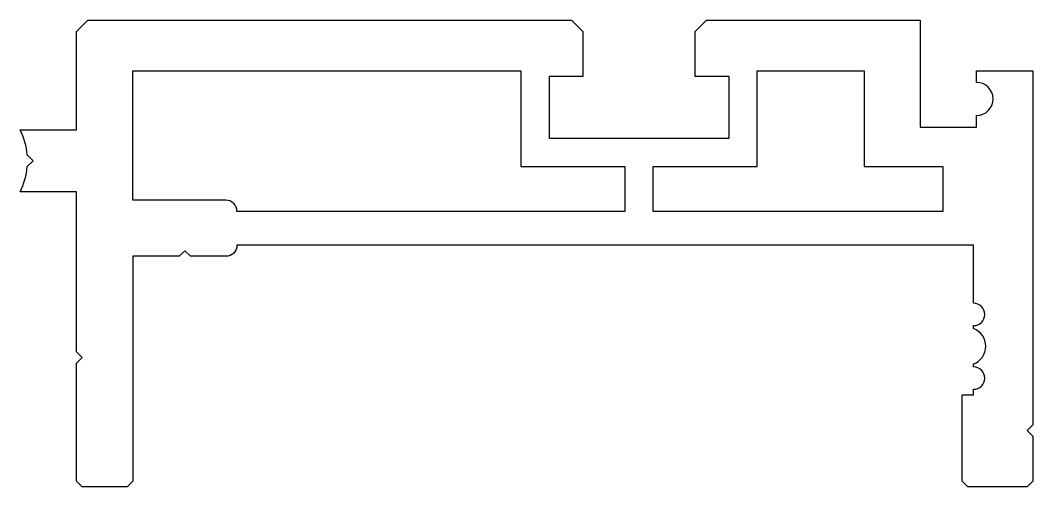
# Model space of a CAD drawing. Extents: x 459 to 639, y 171 to 254.
import ezdxf

# ---------------------------------------------------------------- set-up
doc = ezdxf.new("R2010")
doc.units = 0
doc.header["$LTSCALE"] = 15
doc.layers.get('0').update_dxf_attribs({"linetype": 'CONTINUOUS'})

msp = doc.modelspace()

# ---------------------------------------------------------------- linework, layer by layer
for points in [[(468.61, 192.54), (469.61, 193.54), (468.61, 194.54), (468.61, 223.04), (458.61, 223.04, 0.093272), (459.84, 227.5), (460.88, 228.54), (459.84, 229.59, 0.093272), (458.61, 234.04), (468.61, 234.04), (468.61, 251.54), (470.61, 253.54), (556.61, 253.54), (558.61, 251.54), (558.61, 243.54), (552.61, 243.54), (552.61, 232.54), (584.61, 232.54), (584.61, 243.54), (578.61, 243.54), (578.61, 251.54), (580.61, 253.54), (618.61, 253.54), (618.61, 234.54), (628.61, 234.54), (628.61, 236.59, 1), (628.61, 242.49), (628.61, 244.54), (638.61, 244.54), (638.61, 181.54), (637.61, 180.54), (638.61, 179.54), (638.61, 171.54), (637.61, 170.54), (628.61, 170.54), (627.07, 170.54), (626.07, 171.54), (626.07, 186.88), (628.07, 186.88), (628.07, 187.88, 1), (628.07, 191.88), (628.07, 192.4, 0.700268), (628.07, 198.68), (628.07, 199.21, 1), (628.07, 203.21), (628.07, 204.23), (628.07, 213.54), (622.61, 213.54), (502.61, 213.54), (497.14, 213.54, -0.414214), (495.14, 211.54), (488.88, 211.54), (487.88, 212.54), (486.88, 211.54), (478.61, 211.54), (478.61, 171.54), (477.61, 170.54), (469.61, 170.54), (468.61, 171.54)], [(478.61, 221.54), (478.61, 244.54), (547.61, 244.54), (547.61, 227.54), (566.11, 227.54), (566.11, 219.54), (497.14, 219.54, 0.414214), (495.14, 221.54)]]:
    msp.add_lwpolyline(points, format="xyb", close=True)
msp.add_lwpolyline([(608.61, 244.54), (608.61, 227.54), (622.61, 227.54), (622.61, 219.54), (571.11, 219.54), (571.11, 227.54), (589.61, 227.54), (589.61, 238.04), (589.61, 244.54)], close=True)

doc.saveas('drawing.dxf')
